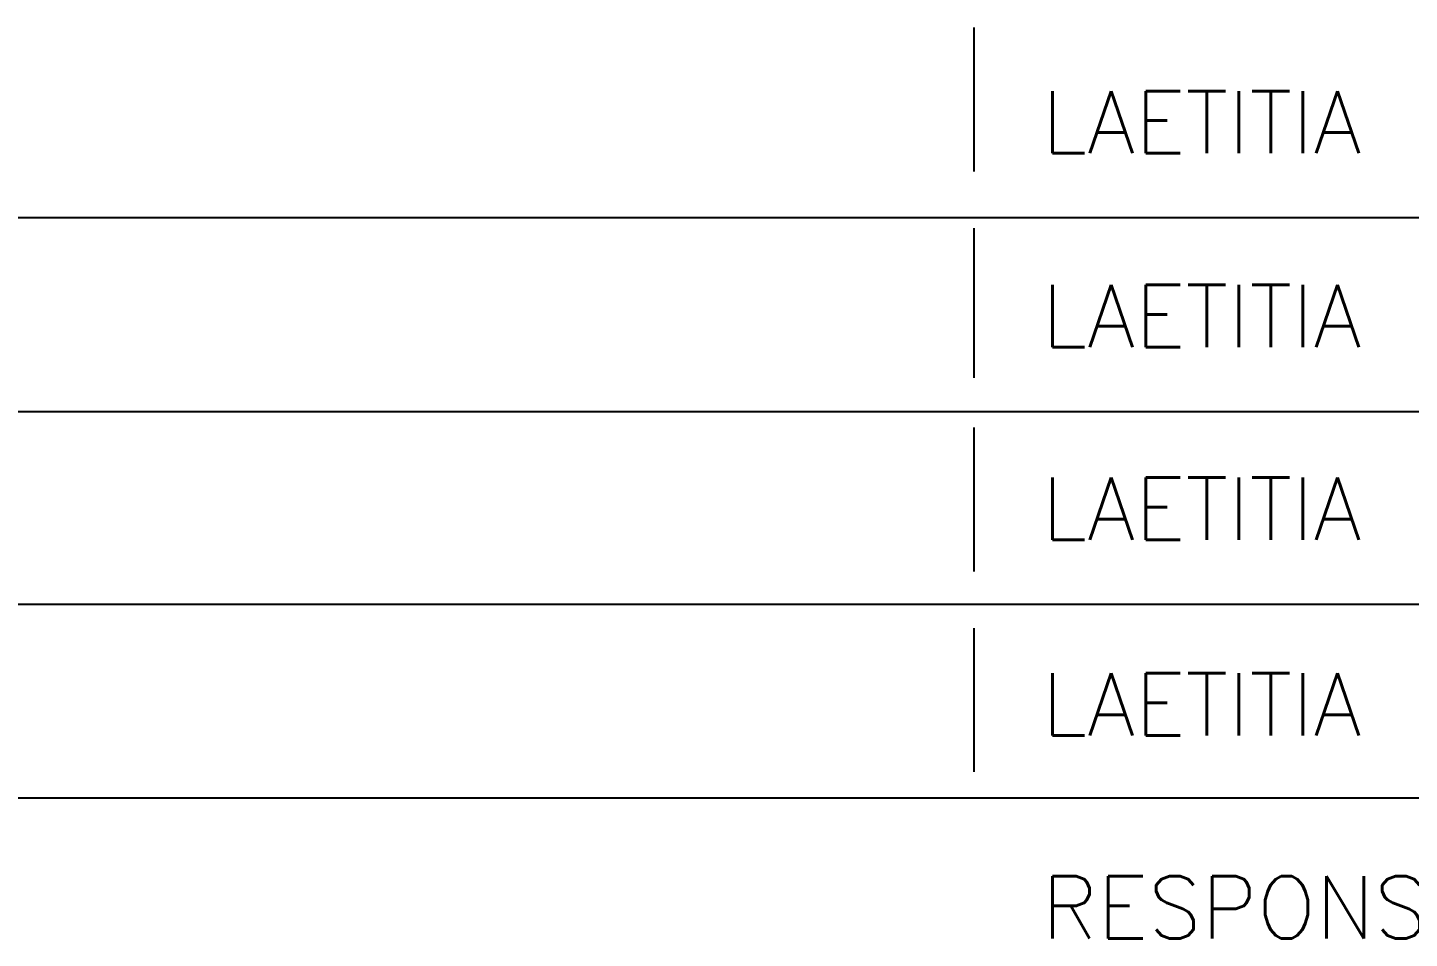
# Model space of a CAD drawing. Extents: x 3196 to 9141, y -1880 to 2325.
# Drawn here: x 8791.6 to 8970.4, y -1117.1 to -999.1 of the extents above; entities that cross this region are included whole.
import ezdxf

# ---------------------------------------------------------------- set-up
doc = ezdxf.new("R2010")
doc.units = 0
doc.header["$MEASUREMENT"] = 0
doc.layers.add('10', color=10, linetype='CONTINUOUS')
doc.styles.get("Standard").update_dxf_attribs({"font": 'ROMANS.SHX'})

msp = doc.modelspace()

# ---------------------------------------------------------------- linework, layer by layer
at = {"layer": '10', "linetype": 'Continuous'}
for p, q in [((8914.088618, -1017.782535), (8914.088618, -999.143685)), ((9085.255018, -1023.778085), (8221.471018, -1023.778085)), ((8914.088618, -1043.742685), (8914.088618, -1025.103835)), ((8914.088618, -1044.469385), (8914.088618, -1025.830535)), ((9085.255018, -1048.873735), (8221.471018, -1048.873735)), ((8914.088618, -1069.557185), (8914.088618, -1050.918285)), ((9085.255018, -1073.828535), (8221.471018, -1073.828535)), ((8914.088618, -1095.517335), (8914.088618, -1076.878435)), ((9085.255018, -1098.924185), (8221.471018, -1098.924185))]:
    msp.add_line(p, q, dxfattribs=at)

# ---------------------------------------------------------------- texts
for s, height, p in [('LAETITIA', 8.05, (8922.838168, -1015.400985)), ('LAETITIA', 8.05, (8922.838168, -1040.496635)), ('LAETITIA', 8.05, (8922.838168, -1065.451435)), ('LAETITIA', 8.05, (8922.838168, -1090.796735)), ('RESPONSÁVEL', 8.0352, (8922.838168, -1117.063435))]:
    msp.add_text(s, height=height, dxfattribs=at).set_placement(p)

doc.saveas('drawing.dxf')
